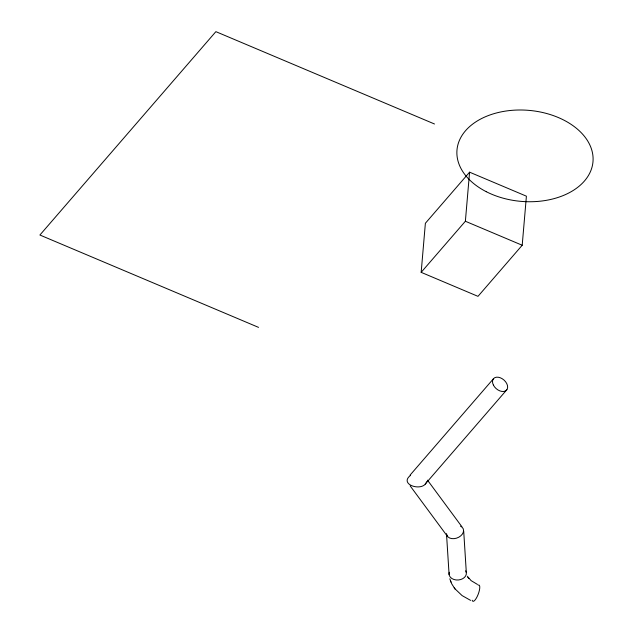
<?xml version="1.0" encoding="UTF-8"?>
<svg xmlns="http://www.w3.org/2000/svg" width="633" height="633" viewBox="0 0 633 633"><rect width="100%" height="100%" fill="white"/><g stroke="black" fill="none" stroke-linecap="round" stroke-linejoin="round"><path stroke-width="0.95" d="M421.167 272.34L425.376 223.275L469.583 172.176L526.411 196.183L522.201 245.248L477.994 296.347L421.167 272.34L465.374 221.249L469.583 172.176M426.626 481.713C423.485 492.379 398.236 484.799 410.485 475.415M410.081 475.106L493.242 378.993M425.21 484.095L506.898 389.667M434.499 123.997L215.869 31.65L39.903 235.025L258.533 327.372M465.374 221.249L522.201 245.248M477.48 584.441L471.102 580.627L467.344 576.236M470.612 600.385L462.09 595.59L454.874 588.722M449.818 578.831L451.748 583.863L454.565 588.326M454.217 587.883L455.214 589.165M427.497 480.154L461.837 526.656M410.16 485.883L447.341 536.222M450.372 580.635L450.585 581.197M450.712 581.521L450.925 582.083M446.51 534.007L449.098 574.614M463.696 531.087L466.323 572.588M460.555 526.197A8.791 6.211 -21.2 0 1 458.83 537.188A8.791 6.211 -21.2 0 1 446.597 533.888M465.651 570.792A8.68 6.417 -3.6 0 1 458.434 579.978A8.68 6.417 -3.6 0 1 449.295 572.272M478.176 585.145A8.68 2.492 -69.4 0 1 478.081 594.553A8.68 2.492 -69.4 0 1 472.202 600.234M468.8 578.396L468.056 577.423L468.8 578.396M493.408 385.109A8.68 5.808 40.9 0 0 506.535 390.118A8.68 5.808 40.9 0 0 500.268 377.759A8.68 5.808 40.9 0 0 493.408 385.109M486.271 191.696A68.253 45.671 4.9 0 0 592.876 162.776A68.253 45.671 4.9 0 0 495.805 113.141A68.253 45.671 4.9 0 0 486.271 191.696"/></g></svg>
